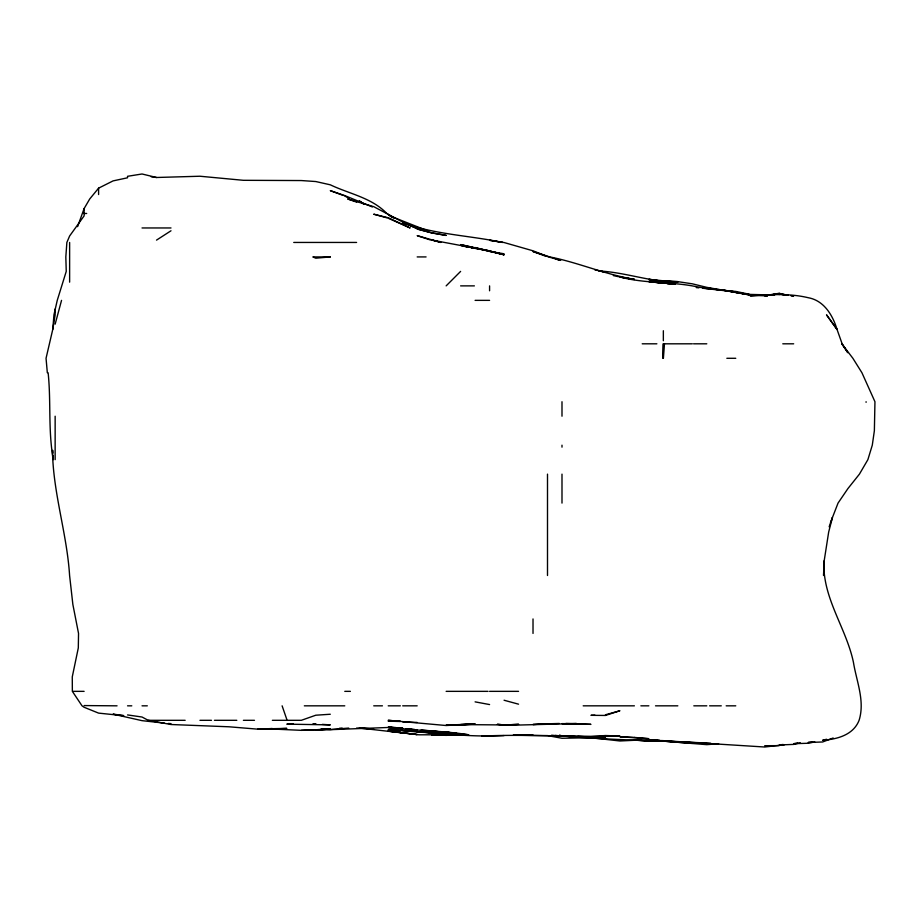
<?xml version="1.0" encoding="UTF-8"?>
<svg xmlns="http://www.w3.org/2000/svg" width="921" height="921" viewBox="0 0 921 921"><rect width="100%" height="100%" fill="white"/><g stroke="black" fill="none" stroke-linecap="round" stroke-linejoin="round"><path stroke-width="1.38" d="M52.474 450.438C52.969 492.689 66.945 533.42 69.593 575.498L72.863 604.464L78.538 633.429L78.308 647.912L72.275 676.866L72.356 691.349L82.027 705.831L84.11 707.27L98.593 713.119L123.598 715.698M823.742 568.925L823.581 575.498L824.157 561.016L828.67 532.062L832.423 517.579L838.041 503.096L847.896 488.614L859.431 474.131L867.881 459.648L872.291 445.177L874.374 430.694L874.95 401.729L861.941 372.763L852.881 358.292L841.829 343.809L847.838 352.72L842.139 343.809L836.993 329.327C832.711 315.166 823.904 300.442 808.166 297.702C789.021 293.12 769.634 294.593 750.235 295.848L773.928 294.87M823.846 564.976L823.938 561.016C822.131 597.81 846.226 627.685 853.445 662.383C856.542 681.505 865.118 700.962 859.097 720.314C853.295 735.142 836.97 739.298 822.637 740.277L826.586 739.252M662.878 358.292L663.35 343.821L664.444 343.809L663.35 358.292L663.35 343.821L692.316 343.809M47.328 372.763L46.05 358.292L52.785 329.327L53.948 314.844L57.252 300.361L66.243 271.396L65.828 256.924L66.865 242.442L69.628 235.983L84.11 215.871L84.11 208.583L89.705 198.994L98.593 188.16L113.076 180.896L127.547 177.788L127.547 176.302L142.03 173.988L156.524 177.488L199.949 176.233L243.397 180.309L301.328 180.551L315.799 181.541L330.294 184.81C349.427 193.94 371.508 197.601 386.82 213.476M52.785 329.327L55.145 314.844L55.145 309.007M55.145 324.157L61.546 300.361M77.594 226.647L84.11 208.583M829.153 526.789L832.423 517.579L830.5 522.84M446.144 285.878L460.615 271.396M156.524 240.116L170.995 230.78M833.171 737.997L822.637 741.981L808.166 742.487L812.115 741.889M605.419 714.777L619.914 710.747L605.419 715.456L590.948 715.318L594.897 715.168M800.257 742.752L793.672 744.41L779.201 744.974L783.149 744.467M814.751 741.9L808.166 743.259L793.672 743.696L797.632 742.89M663.35 740.657L634.396 740.265L663.35 740.657L764.718 747.012L784.462 744.732M656.765 280.847L677.833 281.653L692.316 283.818L706.798 287.352L750.235 295.031L764.718 295.503L779.201 294.041L787.098 295.123L779.201 293.304L764.718 295.629L750.235 295.1L721.27 289.804L706.798 288.595L692.224 285.878C668.278 281.642 643.641 283.438 619.914 276.956L634.396 279.466L619.914 277.014M640.97 739.977L619.914 740.979L590.948 737.721L561.994 738.262L547.5 735.591L513.273 735.211M718.645 743.742L706.798 744.652L648.868 739.989L692.316 743.374M272.363 729.029L301.328 730.341L330.294 729.144L327.657 728.948M301.328 730.341L330.294 729.144L327.657 728.972M348.714 728.074L330.294 729.547L321.072 728.995M767.354 295.434L764.718 295.629L779.201 293.88L788.411 295.25M771.303 295.146L773.928 294.962M463.666 734.797L431.65 734.797L446.144 735.372L456.724 734.797M330.294 714.247L315.799 715.214L301.328 720.314L272.363 720.314M659.401 740.634L648.868 741.324L634.396 740.047M339.504 728.235L342.14 728.085M315.799 730.238L388.213 727.475L402.696 728.258L400.059 728.004M276.312 728.856L286.845 728.407L257.88 728.983M559.358 723.469L542.239 723.964M293.431 723.941L286.845 724.148L330.294 724.873L322.385 724.39M504.063 735.603C465.37 737.617 426.826 731.585 388.213 729.536L398.747 730.491M261.829 728.868L272.363 728.58L257.88 729.167L228.926 726.784L170.995 724.516L148.2 720.314L142.03 717.022L127.547 714.926M533.017 734.993L513.273 735.303M460.615 734.797L418.859 734.797L394.798 731.7M481.683 736.132C527.791 733.795 573.887 737.744 619.914 736.017L605.419 735.534L590.948 736.558L569.892 736.34L605.419 737.94L577.789 736.305M400.059 721.097L388.213 721.178L400.059 721.488M764.718 745.711L779.201 745.642M84.11 213.476L86.689 213.476M142.03 227.959L170.995 227.959M293.741 242.442L356.588 242.442M417.178 256.924L426.078 256.924M460.615 285.878L474.384 285.878M475.098 300.361L489.581 300.361M642.202 343.809L656.88 343.809M693.525 343.809L706.798 343.809M782.781 343.809L793.672 343.809M726.842 358.292L735.764 358.292M73.173 691.349L84.11 691.349M344.776 691.349L350.394 691.349M446.144 691.349L488.049 691.349M489.581 691.349L518.546 691.349M117.059 705.831L84.11 705.567M127.547 705.831L131.795 705.831M142.03 705.831L147.314 705.831M304.333 705.831L344.776 705.831M373.73 705.831L382.434 705.831M388.213 705.831L400.336 705.831M402.696 705.831L417.178 705.831M583.189 705.831L634.396 705.831M640.866 705.831L648.868 705.831M655.51 705.831L677.833 705.831M693.812 705.831L706.798 705.831M709.607 705.831L721.27 705.831M726.174 705.831L735.764 705.831M148.2 720.314L185.156 720.314M199.949 720.314L211.462 720.314M214.443 720.314L236.812 720.314M243.397 720.314L254.472 720.314M313.175 723.975L315.799 723.987M356.611 728.051L373.73 729.11L363.196 728.039M565.943 723.457L590.948 724.355L561.994 723.653L576.465 723.538L518.546 725.057L460.615 724.597L475.098 724.217L446.144 725.092L475.098 724.021L446.144 725.518L388.213 720.314L400.059 721.339M764.718 294.778L750.235 294.421L735.764 291.416L726.542 290.806M555.409 735.418C607.123 740.185 658.895 740.461 710.747 743.27M650.191 740.024L659.401 740.277M446.144 734.797L446.144 734.072L455.354 734.336L402.696 730.848M656.765 281.216L677.833 281.653L663.35 281.342L648.868 279.385L677.833 282.206C651.032 282.183 625.451 272.282 598.846 270.958M446.144 734.072L455.354 734.394M457.99 734.486L460.615 734.716M402.696 721.88L417.178 722.444M551.449 735.43L567.255 736.19L551.449 735.442M692.316 742.729L706.798 743.65L650.191 740.058M569.892 736.34L576.465 736.673M567.255 736.213L559.484 735.476M402.696 728.258L388.213 727.429L402.696 728.753L389.537 727.141M667.299 283.887L671.248 284.117M406.645 728.948L414.542 729.432M421.127 729.869L468.789 734.797C442.08 730.399 414.98 730.975 388.213 727.256M164.422 723.135L142.03 720.659L113.076 714.132L123.598 715.536M168.37 723.446L170.995 723.653M733.128 291.899L750.235 294.743L721.27 289.804L735.764 291.911L702.85 288.261M648.868 281.734L663.35 283.104L648.868 281.285L660.714 283.219M405.332 728.948L417.178 730.088L407.957 728.937M471.149 247.691L489.581 250.915L504.063 254.795L489.581 251.065L504.063 254.668L489.581 251.387L504.063 253.782M390.849 727.06L396.111 727.602M402.696 732.828L388.213 731.09L417.178 734.578L359.248 728.004M696.264 287.571L698.901 287.847M675.208 284.186L663.35 282.735L672.572 284.094M652.816 739.966L663.35 741.267M151.251 176.82L156.524 177.488M791.047 295.664L793.672 296.032L791.047 295.641M388.213 730.79L392.162 731.343M396.111 731.7L401.383 732.506M559.323 735.418L561.994 735.833L559.484 735.418M601.413 271.396L605.419 272.121L594.839 269.853M634.396 279.305C605.477 274.654 578.503 262.52 549.756 256.924L533.017 251.548L546.188 256.383M475.098 701.86L489.581 704.565M785.774 295.134L779.201 293.88L764.718 295.503L767.354 296.297M706.798 287.674L712.06 288.71M714.696 289.229L717.321 289.747M613.328 275.575L618.601 276.726M709.423 288.261L712.06 288.837M488.257 251.065L460.615 244.595L489.581 250.915L431.65 240.024L440.952 242.442L417.178 235.638L430.337 239.967M555.478 258.997L559.381 260.044M475.098 247.53L488.257 251.03M504.063 700.236L518.546 704.174M386.901 217.84L373.73 214.19L388.213 217.759L410.133 227.959L388.213 218.208M423.89 229.755L417.42 227.959L420.011 228.799M560.647 260.355L548.513 256.924L533.017 250.811L504.063 242.522L489.581 240.289L502.544 242.442C469.399 235.408 434.7 234.59 402.696 222.732L417.178 227.959L402.696 222.203L415.636 227.959L402.696 222.053L373.73 206.661L347.747 198.994L356.692 202.148M343.452 195.505L330.294 190.635L344.776 195.586L372.406 206.983M390.849 216.297L427.724 230.837M344.776 196L349.232 198.395M364.071 203.99L359.248 200.87L363.703 204.071M391.563 216.907L388.213 214.409L393.785 218.15M388.213 214.409L391.563 216.711M282.114 705.831L286.845 719.566M48.122 372.763C51.185 401.717 48.007 430.878 53.326 459.648L53.107 455.699M52.808 450.438L52.958 453.074M866.085 401.729L866.085 402.316M779.201 293.304L779.201 294.57M663.35 330.731L663.35 340.735M561.994 401.729L561.994 416.211M561.994 445.177L561.994 447.157M561.994 474.131L561.994 503.096M547.5 474.131L547.5 575.498M533.017 618.947L533.017 633.429M489.581 285.878L489.581 290.794M98.593 188.16L98.593 194.538M69.628 242.442L69.628 282.16M55.145 416.211L55.145 459.648M330.294 256.924L315.799 258.191L312.852 256.924L330.294 256.924M518.546 724.332L504.063 725.023L518.546 724.332M547.5 723.883L533.017 724.482L547.5 723.883M315.799 724.24L313.175 724.182L315.799 724.24M431.65 732.437L417.178 732.045L455.354 734.198L431.65 732.46M446.144 731.999L431.65 731.378L446.144 732.022L460.615 734.221L446.144 731.999M634.396 737.422L619.914 736.765L648.868 738.688L634.396 737.422M576.465 736.858L561.994 735.948L576.465 736.858M504.063 724.908L497.478 724.332L504.063 724.908M475.098 248.06L461.939 245.919L475.098 248.083M446.144 235.419L431.65 232.863L417.178 229.007L431.65 232.863L446.144 235.419M836.993 329.327L826.517 314.844L836.913 329.327"/></g></svg>
